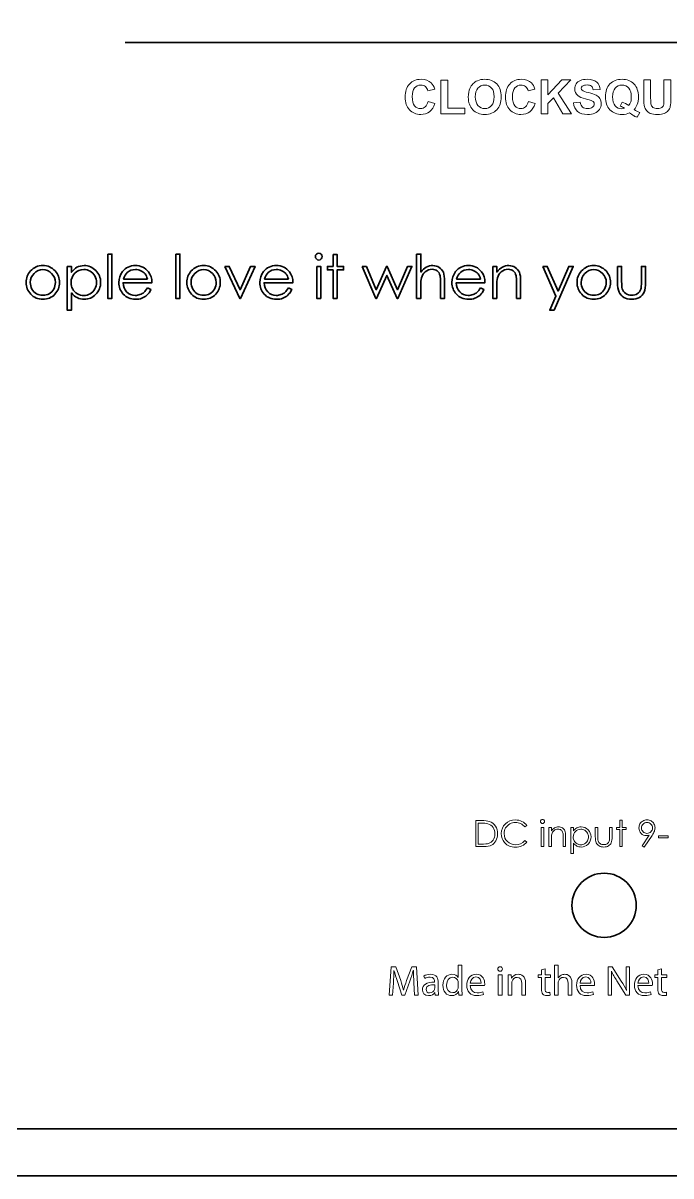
# Model space of a CAD drawing. Header units: inches. Extents: x 0 to 900, y -600 to 85.
# Drawn here: x 382.1 to 457.8, y -295 to -160.2 of the extents above; entities that cross this region are included whole.
import ezdxf

# ---------------------------------------------------------------- set-up
doc = ezdxf.new("R2010")
doc.units = ezdxf.units.IN
doc.header["$MEASUREMENT"] = 0
for name, color, linetype in [('01_SNIJLIJNEN', 7, 'Continuous'), ('02_GRAVEERLIJNEN', 7, 'Continuous'), ('03_GRAVEERVLAK', 7, 'Continuous')]:
    doc.layers.add(name, color=color, linetype=linetype)

msp = doc.modelspace()

# ---------------------------------------------------------------- linework, layer by layer
at = {"layer": '01_SNIJLIJNEN', "color": 5, "lineweight": 35, "true_color": 0x0000ff}
for points in [[(589.5, -289.5), (310.5, -289.5), (310.5, -10.5), (589.5, -10.5), (589.5, -289.5)], [(305, -295), (595, -295)]]:
    msp.add_lwpolyline(points, dxfattribs=at)
msp.add_open_spline([(453.76, -263.36), (453.76, -265.43), (452.07, -267.11), (450, -267.11), (447.93, -267.11), (446.24, -265.43), (446.24, -263.36), (446.24, -261.28), (447.93, -259.6), (450, -259.6), (452.07, -259.6), (453.76, -261.28), (453.76, -263.36)], degree=3, knots=[0, 0, 0, 0, 1, 1, 1, 2, 2, 2, 3, 3, 3, 4, 4, 4, 4], dxfattribs=at)
at = {"layer": '02_GRAVEERLIJNEN', "color": 1, "lineweight": 35, "true_color": 0xff0000}
msp.add_lwpolyline([(393.98, -162.48), (506.48, -162.48)], dxfattribs=at)
at = {"layer": '03_GRAVEERVLAK', "color": 1, "lineweight": 18, "true_color": 0xff0000}
for points in [[(430.91, -170.81), (430.91, -166.87), (431.71, -166.87), (431.71, -170.14), (433.71, -170.14), (433.71, -170.81), (430.91, -170.81)], [(442.62, -170.81), (442.62, -166.84), (443.42, -166.84), (443.42, -168.6), (445.04, -166.84), (446.12, -166.84), (444.62, -168.38), (446.2, -170.81), (445.16, -170.81), (444.07, -168.95), (443.42, -169.61), (443.42, -170.81), (442.62, -170.81)], [(451.83, -253.4), (452.12, -253.4), (452.12, -254.24), (452.58, -254.24), (452.58, -254.49), (452.12, -254.49), (452.12, -256.49), (451.83, -256.49), (451.83, -254.49), (451.44, -254.49), (451.44, -254.24), (451.83, -254.24), (451.83, -253.4)], [(442.65, -254.24), (442.94, -254.24), (442.94, -256.49), (442.65, -256.49), (442.65, -254.24)], [(456.35, -255.22), (457.48, -255.22), (457.48, -255.47), (456.35, -255.47), (456.35, -255.22)], [(437.62, -273.87), (437.62, -271.47), (438.06, -271.47), (438.06, -273.87), (437.62, -273.87)]]:
    msp.add_lwpolyline(points, dxfattribs=at)
at = {"layer": '03_GRAVEERVLAK', "color": 1, "lineweight": 35, "true_color": 0xff0000}
for points in [[(391.96, -187.2), (392.44, -187.2), (392.44, -192.39), (391.96, -192.39), (391.96, -187.2)], [(399.91, -187.2), (400.39, -187.2), (400.39, -192.39), (399.91, -192.39), (399.91, -187.2)], [(418.3, -187.25), (418.78, -187.25), (418.78, -188.65), (419.54, -188.65), (419.54, -189.06), (418.78, -189.06), (418.78, -192.39), (418.3, -192.39), (418.3, -189.06), (417.64, -189.06), (417.64, -188.65), (418.3, -188.65), (418.3, -187.25)], [(405.66, -188.65), (406.17, -188.65), (407.43, -191.38), (408.67, -188.65), (409.19, -188.65), (407.48, -192.39), (407.39, -192.39), (405.66, -188.65)], [(416.39, -188.65), (416.87, -188.65), (416.87, -192.39), (416.39, -192.39), (416.39, -188.65)], [(421.71, -188.65), (422.21, -188.65), (423.36, -191.37), (424.55, -188.65), (424.64, -188.65), (425.85, -191.37), (427.02, -188.65), (427.52, -188.65), (425.89, -192.39), (425.8, -192.39), (424.6, -189.71), (423.4, -192.39), (423.31, -192.39), (421.71, -188.65)], [(442.83, -188.65), (443.34, -188.65), (444.62, -191.53), (445.87, -188.65), (446.39, -188.65), (444.15, -193.77), (443.64, -193.77), (444.36, -192.11), (442.83, -188.65)]]:
    msp.add_lwpolyline(points, dxfattribs=at)
at = {"layer": '03_GRAVEERVLAK', "color": 1, "lineweight": 18, "true_color": 0xff0000}
for points, knots in [([(429.42, -169.35), (429.42, -169.35), (430.2, -169.6), (430.2, -169.6), (430.08, -170.03), (429.88, -170.35), (429.6, -170.56), (429.32, -170.77), (428.97, -170.88), (428.55, -170.88), (428.02, -170.88), (427.58, -170.7), (427.24, -170.34), (426.9, -169.98), (426.73, -169.48), (426.73, -168.86), (426.73, -168.2), (426.91, -167.68), (427.25, -167.32), (427.59, -166.95), (428.04, -166.77), (428.59, -166.77), (429.08, -166.77), (429.48, -166.91), (429.78, -167.2), (429.96, -167.37), (430.1, -167.61), (430.19, -167.93), (430.19, -167.93), (429.39, -168.12), (429.39, -168.12), (429.34, -167.92), (429.25, -167.75), (429.1, -167.63), (428.95, -167.51), (428.77, -167.45), (428.55, -167.45), (428.26, -167.45), (428.02, -167.56), (427.84, -167.77), (427.65, -167.98), (427.56, -168.33), (427.56, -168.8), (427.56, -169.3), (427.65, -169.66), (427.83, -169.87), (428.01, -170.09), (428.25, -170.19), (428.54, -170.19), (428.75, -170.19), (428.93, -170.13), (429.09, -169.99), (429.24, -169.85), (429.35, -169.64), (429.42, -169.35)], [0, 0, 0, 0, 1, 1, 1, 2, 2, 2, 3, 3, 3, 4, 4, 4, 5, 5, 5, 6, 6, 6, 7, 7, 7, 8, 8, 8, 9, 9, 9, 10, 10, 10, 11, 11, 11, 12, 12, 12, 13, 13, 13, 14, 14, 14, 15, 15, 15, 16, 16, 16, 17, 17, 17, 18, 18, 18, 18]), ([(434.12, -168.85), (434.12, -168.44), (434.18, -168.1), (434.3, -167.83), (434.39, -167.63), (434.51, -167.44), (434.67, -167.28), (434.82, -167.12), (434.99, -167), (435.18, -166.93), (435.43, -166.82), (435.71, -166.77), (436.04, -166.77), (436.62, -166.77), (437.09, -166.95), (437.44, -167.31), (437.79, -167.68), (437.97, -168.18), (437.97, -168.83), (437.97, -169.47), (437.8, -169.97), (437.45, -170.34), (437.1, -170.7), (436.63, -170.88), (436.05, -170.88), (435.46, -170.88), (434.99, -170.7), (434.64, -170.34), (434.29, -169.98), (434.12, -169.48), (434.12, -168.85)], [0, 0, 0, 0, 1, 1, 1, 2, 2, 2, 3, 3, 3, 4, 4, 4, 5, 5, 5, 6, 6, 6, 7, 7, 7, 8, 8, 8, 9, 9, 9, 10, 10, 10, 10]), ([(441.14, -169.35), (441.14, -169.35), (441.92, -169.6), (441.92, -169.6), (441.8, -170.03), (441.6, -170.35), (441.32, -170.56), (441.05, -170.77), (440.69, -170.88), (440.27, -170.88), (439.74, -170.88), (439.31, -170.7), (438.97, -170.34), (438.63, -169.98), (438.46, -169.48), (438.46, -168.86), (438.46, -168.2), (438.63, -167.68), (438.97, -167.32), (439.31, -166.95), (439.76, -166.77), (440.32, -166.77), (440.8, -166.77), (441.2, -166.91), (441.5, -167.2), (441.68, -167.37), (441.82, -167.61), (441.91, -167.93), (441.91, -167.93), (441.11, -168.12), (441.11, -168.12), (441.07, -167.92), (440.97, -167.75), (440.82, -167.63), (440.67, -167.51), (440.49, -167.45), (440.28, -167.45), (439.98, -167.45), (439.74, -167.56), (439.56, -167.77), (439.37, -167.98), (439.28, -168.33), (439.28, -168.8), (439.28, -169.3), (439.37, -169.66), (439.55, -169.87), (439.73, -170.09), (439.97, -170.19), (440.26, -170.19), (440.47, -170.19), (440.66, -170.13), (440.81, -169.99), (440.96, -169.85), (441.07, -169.64), (441.14, -169.35)], [0, 0, 0, 0, 1, 1, 1, 2, 2, 2, 3, 3, 3, 4, 4, 4, 5, 5, 5, 6, 6, 6, 7, 7, 7, 8, 8, 8, 9, 9, 9, 10, 10, 10, 11, 11, 11, 12, 12, 12, 13, 13, 13, 14, 14, 14, 15, 15, 15, 16, 16, 16, 17, 17, 17, 18, 18, 18, 18]), ([(446.41, -169.52), (446.41, -169.52), (447.19, -169.44), (447.19, -169.44), (447.24, -169.7), (447.34, -169.9), (447.48, -170.02), (447.62, -170.14), (447.82, -170.2), (448.06, -170.2), (448.32, -170.2), (448.52, -170.15), (448.65, -170.04), (448.78, -169.93), (448.84, -169.8), (448.84, -169.66), (448.84, -169.56), (448.82, -169.48), (448.76, -169.42), (448.71, -169.35), (448.61, -169.29), (448.47, -169.24), (448.38, -169.21), (448.16, -169.15), (447.83, -169.07), (447.4, -168.96), (447.1, -168.83), (446.92, -168.68), (446.68, -168.46), (446.56, -168.19), (446.56, -167.88), (446.56, -167.68), (446.61, -167.49), (446.73, -167.31), (446.84, -167.13), (447.01, -167), (447.23, -166.91), (447.44, -166.81), (447.7, -166.77), (448.01, -166.77), (448.51, -166.77), (448.88, -166.88), (449.13, -167.1), (449.39, -167.32), (449.52, -167.61), (449.53, -167.97), (449.53, -167.97), (448.73, -168.01), (448.73, -168.01), (448.7, -167.8), (448.62, -167.66), (448.51, -167.57), (448.4, -167.48), (448.23, -167.43), (448, -167.43), (447.77, -167.43), (447.58, -167.48), (447.45, -167.58), (447.37, -167.64), (447.32, -167.72), (447.32, -167.82), (447.32, -167.92), (447.36, -168), (447.44, -168.06), (447.55, -168.15), (447.79, -168.24), (448.18, -168.33), (448.57, -168.42), (448.86, -168.52), (449.05, -168.62), (449.24, -168.71), (449.38, -168.85), (449.49, -169.02), (449.59, -169.19), (449.65, -169.4), (449.65, -169.65), (449.65, -169.88), (449.58, -170.09), (449.46, -170.29), (449.33, -170.49), (449.15, -170.64), (448.92, -170.74), (448.69, -170.83), (448.4, -170.88), (448.05, -170.88), (447.55, -170.88), (447.17, -170.77), (446.9, -170.53), (446.63, -170.3), (446.47, -169.96), (446.41, -169.52)], [0, 0, 0, 0, 1, 1, 1, 2, 2, 2, 3, 3, 3, 4, 4, 4, 5, 5, 5, 6, 6, 6, 7, 7, 7, 8, 8, 8, 9, 9, 9, 10, 10, 10, 11, 11, 11, 12, 12, 12, 13, 13, 13, 14, 14, 14, 15, 15, 15, 16, 16, 16, 17, 17, 17, 18, 18, 18, 19, 19, 19, 20, 20, 20, 21, 21, 21, 22, 22, 22, 23, 23, 23, 24, 24, 24, 25, 25, 25, 26, 26, 26, 27, 27, 27, 28, 28, 28, 29, 29, 29, 30, 30, 30, 30]), ([(453.52, -170.31), (453.72, -170.45), (453.93, -170.56), (454.16, -170.64), (454.16, -170.64), (453.87, -171.21), (453.87, -171.21), (453.75, -171.17), (453.63, -171.12), (453.51, -171.06), (453.49, -171.05), (453.31, -170.93), (452.98, -170.71), (452.72, -170.82), (452.43, -170.88), (452.11, -170.88), (451.5, -170.88), (451.02, -170.7), (450.68, -170.34), (450.33, -169.98), (450.16, -169.47), (450.16, -168.82), (450.16, -168.17), (450.33, -167.67), (450.68, -167.31), (451.03, -166.95), (451.5, -166.77), (452.09, -166.77), (452.68, -166.77), (453.15, -166.95), (453.49, -167.31), (453.84, -167.67), (454.01, -168.17), (454.01, -168.82), (454.01, -169.17), (453.96, -169.47), (453.87, -169.73), (453.79, -169.93), (453.68, -170.12), (453.52, -170.31)], [0, 0, 0, 0, 1, 1, 1, 2, 2, 2, 3, 3, 3, 4, 4, 4, 5, 5, 5, 6, 6, 6, 7, 7, 7, 8, 8, 8, 9, 9, 9, 10, 10, 10, 11, 11, 11, 12, 12, 12, 13, 13, 13, 13]), ([(454.63, -166.84), (454.63, -166.84), (455.44, -166.84), (455.44, -166.84), (455.44, -166.84), (455.44, -168.99), (455.44, -168.99), (455.44, -169.33), (455.45, -169.55), (455.47, -169.65), (455.5, -169.82), (455.58, -169.95), (455.71, -170.05), (455.84, -170.14), (456.02, -170.19), (456.24, -170.19), (456.47, -170.19), (456.64, -170.15), (456.76, -170.05), (456.87, -169.96), (456.94, -169.85), (456.97, -169.71), (456.99, -169.57), (457, -169.35), (457, -169.04), (457, -169.04), (457, -166.84), (457, -166.84), (457, -166.84), (457.8, -166.84), (457.8, -166.84), (457.8, -166.84), (457.8, -168.92), (457.8, -168.92), (457.8, -169.4), (457.78, -169.74), (457.74, -169.94), (457.7, -170.13), (457.62, -170.3), (457.5, -170.43), (457.38, -170.57), (457.23, -170.68), (457.03, -170.76), (456.84, -170.84), (456.58, -170.88), (456.27, -170.88), (455.89, -170.88), (455.6, -170.84), (455.4, -170.75), (455.21, -170.66), (455.05, -170.55), (454.94, -170.41), (454.82, -170.27), (454.75, -170.12), (454.71, -169.97), (454.66, -169.74), (454.63, -169.4), (454.63, -168.96), (454.63, -168.96), (454.63, -166.84), (454.63, -166.84)], [0, 0, 0, 0, 1, 1, 1, 2, 2, 2, 3, 3, 3, 4, 4, 4, 5, 5, 5, 6, 6, 6, 7, 7, 7, 8, 8, 8, 9, 9, 9, 10, 10, 10, 11, 11, 11, 12, 12, 12, 13, 13, 13, 14, 14, 14, 15, 15, 15, 16, 16, 16, 17, 17, 17, 18, 18, 18, 19, 19, 19, 20, 20, 20, 20]), ([(434.94, -168.82), (434.94, -169.27), (435.05, -169.61), (435.25, -169.84), (435.46, -170.08), (435.73, -170.19), (436.05, -170.19), (436.37, -170.19), (436.63, -170.08), (436.83, -169.85), (437.04, -169.62), (437.14, -169.27), (437.14, -168.81), (437.14, -168.35), (437.04, -168.01), (436.84, -167.79), (436.64, -167.57), (436.38, -167.45), (436.05, -167.45), (435.71, -167.45), (435.45, -167.57), (435.25, -167.79), (435.04, -168.02), (434.94, -168.36), (434.94, -168.82)], [0, 0, 0, 0, 1, 1, 1, 2, 2, 2, 3, 3, 3, 4, 4, 4, 5, 5, 5, 6, 6, 6, 7, 7, 7, 8, 8, 8, 8]), ([(452.87, -169.85), (452.98, -169.73), (453.05, -169.59), (453.11, -169.42), (453.16, -169.24), (453.18, -169.05), (453.18, -168.82), (453.18, -168.36), (453.08, -168.02), (452.88, -167.79), (452.68, -167.57), (452.41, -167.45), (452.09, -167.45), (451.76, -167.45), (451.49, -167.57), (451.29, -167.8), (451.09, -168.02), (450.98, -168.37), (450.98, -168.82), (450.98, -169.29), (451.09, -169.64), (451.29, -169.87), (451.49, -170.1), (451.75, -170.21), (452.06, -170.21), (452.18, -170.21), (452.29, -170.19), (452.39, -170.15), (452.23, -170.05), (452.06, -169.97), (451.89, -169.91), (451.89, -169.91), (452.12, -169.45), (452.12, -169.45), (452.38, -169.54), (452.63, -169.67), (452.87, -169.85)], [0, 0, 0, 0, 1, 1, 1, 2, 2, 2, 3, 3, 3, 4, 4, 4, 5, 5, 5, 6, 6, 6, 7, 7, 7, 8, 8, 8, 9, 9, 9, 10, 10, 10, 11, 11, 11, 12, 12, 12, 12]), ([(440.96, -254.01), (440.96, -254.01), (440.72, -254.19), (440.72, -254.19), (440.59, -254.02), (440.43, -253.89), (440.24, -253.8), (440.06, -253.71), (439.85, -253.67), (439.63, -253.67), (439.39, -253.67), (439.16, -253.73), (438.96, -253.84), (438.75, -253.96), (438.59, -254.12), (438.48, -254.31), (438.36, -254.51), (438.31, -254.73), (438.31, -254.98), (438.31, -255.35), (438.43, -255.66), (438.69, -255.9), (438.94, -256.15), (439.26, -256.28), (439.65, -256.28), (440.07, -256.28), (440.43, -256.11), (440.72, -255.78), (440.72, -255.78), (440.96, -255.96), (440.96, -255.96), (440.81, -256.15), (440.62, -256.3), (440.39, -256.41), (440.16, -256.51), (439.91, -256.56), (439.63, -256.56), (439.1, -256.56), (438.68, -256.39), (438.37, -256.03), (438.11, -255.73), (437.98, -255.37), (437.98, -254.95), (437.98, -254.5), (438.14, -254.13), (438.45, -253.83), (438.77, -253.52), (439.16, -253.37), (439.63, -253.37), (439.91, -253.37), (440.17, -253.43), (440.39, -253.54), (440.62, -253.65), (440.81, -253.81), (440.96, -254.01)], [0, 0, 0, 0, 1, 1, 1, 2, 2, 2, 3, 3, 3, 4, 4, 4, 5, 5, 5, 6, 6, 6, 7, 7, 7, 8, 8, 8, 9, 9, 9, 10, 10, 10, 11, 11, 11, 12, 12, 12, 13, 13, 13, 14, 14, 14, 15, 15, 15, 16, 16, 16, 17, 17, 17, 18, 18, 18, 18]), ([(442.79, -253.31), (442.86, -253.31), (442.91, -253.34), (442.96, -253.38), (443.01, -253.43), (443.03, -253.49), (443.03, -253.55), (443.03, -253.62), (443.01, -253.67), (442.96, -253.72), (442.91, -253.77), (442.86, -253.79), (442.79, -253.79), (442.73, -253.79), (442.67, -253.77), (442.62, -253.72), (442.58, -253.67), (442.55, -253.62), (442.55, -253.55), (442.55, -253.49), (442.58, -253.43), (442.62, -253.38), (442.67, -253.34), (442.73, -253.31), (442.79, -253.31)], [0, 0, 0, 0, 1, 1, 1, 2, 2, 2, 3, 3, 3, 4, 4, 4, 5, 5, 5, 6, 6, 6, 7, 7, 7, 8, 8, 8, 8]), ([(454.68, -256.56), (454.68, -256.56), (454.43, -256.4), (454.43, -256.4), (454.43, -256.4), (455.25, -255.16), (455.25, -255.16), (455.14, -255.19), (455.04, -255.21), (454.94, -255.21), (454.7, -255.21), (454.49, -255.12), (454.33, -254.95), (454.16, -254.78), (454.07, -254.56), (454.07, -254.31), (454.07, -254.13), (454.11, -253.97), (454.19, -253.83), (454.28, -253.69), (454.39, -253.58), (454.54, -253.5), (454.69, -253.41), (454.85, -253.37), (455.02, -253.37), (455.19, -253.37), (455.35, -253.41), (455.49, -253.49), (455.63, -253.57), (455.74, -253.69), (455.82, -253.83), (455.9, -253.98), (455.95, -254.13), (455.95, -254.3), (455.95, -254.43), (455.92, -254.56), (455.87, -254.69), (455.82, -254.83), (455.73, -255), (455.6, -255.19), (455.6, -255.19), (454.68, -256.56), (454.68, -256.56)], [0, 0, 0, 0, 1, 1, 1, 2, 2, 2, 3, 3, 3, 4, 4, 4, 5, 5, 5, 6, 6, 6, 7, 7, 7, 8, 8, 8, 9, 9, 9, 10, 10, 10, 11, 11, 11, 12, 12, 12, 13, 13, 13, 14, 14, 14, 14]), ([(434.98, -256.49), (434.98, -256.49), (434.98, -253.45), (434.98, -253.45), (434.98, -253.45), (435.61, -253.45), (435.61, -253.45), (436.06, -253.45), (436.39, -253.48), (436.6, -253.56), (436.89, -253.66), (437.12, -253.84), (437.29, -254.09), (437.45, -254.35), (437.54, -254.65), (437.54, -255), (437.54, -255.31), (437.47, -255.58), (437.34, -255.81), (437.21, -256.04), (437.04, -256.21), (436.83, -256.32), (436.62, -256.43), (436.32, -256.49), (435.94, -256.49), (435.94, -256.49), (434.98, -256.49), (434.98, -256.49)], [0, 0, 0, 0, 1, 1, 1, 2, 2, 2, 3, 3, 3, 4, 4, 4, 5, 5, 5, 6, 6, 6, 7, 7, 7, 8, 8, 8, 9, 9, 9, 9]), ([(435.27, -256.2), (435.27, -256.2), (435.62, -256.2), (435.62, -256.2), (436.04, -256.2), (436.33, -256.17), (436.49, -256.12), (436.72, -256.05), (436.9, -255.91), (437.03, -255.72), (437.16, -255.53), (437.23, -255.29), (437.23, -255.01), (437.23, -254.72), (437.16, -254.47), (437.02, -254.26), (436.87, -254.05), (436.68, -253.91), (436.42, -253.83), (436.23, -253.77), (435.92, -253.74), (435.48, -253.74), (435.48, -253.74), (435.27, -253.74), (435.27, -253.74), (435.27, -253.74), (435.27, -256.2), (435.27, -256.2)], [0, 0, 0, 0, 1, 1, 1, 2, 2, 2, 3, 3, 3, 4, 4, 4, 5, 5, 5, 6, 6, 6, 7, 7, 7, 8, 8, 8, 9, 9, 9, 9]), ([(443.54, -254.24), (443.54, -254.24), (443.83, -254.24), (443.83, -254.24), (443.83, -254.24), (443.83, -254.64), (443.83, -254.64), (443.94, -254.49), (444.07, -254.37), (444.21, -254.29), (444.35, -254.22), (444.51, -254.18), (444.67, -254.18), (444.84, -254.18), (444.99, -254.22), (445.12, -254.31), (445.25, -254.39), (445.35, -254.51), (445.41, -254.65), (445.47, -254.8), (445.5, -255.02), (445.5, -255.33), (445.5, -255.33), (445.5, -256.49), (445.5, -256.49), (445.5, -256.49), (445.21, -256.49), (445.21, -256.49), (445.21, -256.49), (445.21, -255.41), (445.21, -255.41), (445.21, -255.16), (445.2, -254.98), (445.18, -254.9), (445.15, -254.75), (445.08, -254.63), (444.99, -254.56), (444.89, -254.48), (444.77, -254.45), (444.61, -254.45), (444.44, -254.45), (444.28, -254.5), (444.14, -254.62), (444.01, -254.74), (443.91, -254.88), (443.87, -255.05), (443.84, -255.16), (443.83, -255.37), (443.83, -255.66), (443.83, -255.66), (443.83, -256.49), (443.83, -256.49), (443.83, -256.49), (443.54, -256.49), (443.54, -256.49), (443.54, -256.49), (443.54, -254.24), (443.54, -254.24)], [0, 0, 0, 0, 1, 1, 1, 2, 2, 2, 3, 3, 3, 4, 4, 4, 5, 5, 5, 6, 6, 6, 7, 7, 7, 8, 8, 8, 9, 9, 9, 10, 10, 10, 11, 11, 11, 12, 12, 12, 13, 13, 13, 14, 14, 14, 15, 15, 15, 16, 16, 16, 17, 17, 17, 18, 18, 18, 19, 19, 19, 19]), ([(446.12, -254.24), (446.12, -254.24), (446.41, -254.24), (446.41, -254.24), (446.41, -254.24), (446.41, -254.65), (446.41, -254.65), (446.53, -254.49), (446.66, -254.38), (446.81, -254.3), (446.96, -254.22), (447.12, -254.18), (447.31, -254.18), (447.63, -254.18), (447.9, -254.3), (448.13, -254.53), (448.35, -254.76), (448.47, -255.03), (448.47, -255.36), (448.47, -255.69), (448.35, -255.97), (448.13, -256.2), (447.9, -256.43), (447.63, -256.54), (447.31, -256.54), (447.14, -256.54), (446.97, -256.51), (446.82, -256.43), (446.67, -256.36), (446.54, -256.25), (446.41, -256.1), (446.41, -256.1), (446.41, -257.31), (446.41, -257.31), (446.41, -257.31), (446.12, -257.31), (446.12, -257.31), (446.12, -257.31), (446.12, -254.24), (446.12, -254.24)], [0, 0, 0, 0, 1, 1, 1, 2, 2, 2, 3, 3, 3, 4, 4, 4, 5, 5, 5, 6, 6, 6, 7, 7, 7, 8, 8, 8, 9, 9, 9, 10, 10, 10, 11, 11, 11, 12, 12, 12, 13, 13, 13, 13]), ([(447.28, -254.46), (447.03, -254.46), (446.82, -254.55), (446.65, -254.72), (446.48, -254.9), (446.39, -255.11), (446.39, -255.37), (446.39, -255.54), (446.43, -255.7), (446.51, -255.83), (446.58, -255.97), (446.69, -256.08), (446.84, -256.16), (446.98, -256.24), (447.13, -256.28), (447.29, -256.28), (447.44, -256.28), (447.59, -256.24), (447.72, -256.16), (447.86, -256.08), (447.97, -255.96), (448.05, -255.82), (448.13, -255.68), (448.17, -255.52), (448.17, -255.37), (448.17, -255.21), (448.13, -255.05), (448.05, -254.91), (447.97, -254.77), (447.86, -254.66), (447.73, -254.58), (447.59, -254.5), (447.44, -254.46), (447.28, -254.46)], [0, 0, 0, 0, 1, 1, 1, 2, 2, 2, 3, 3, 3, 4, 4, 4, 5, 5, 5, 6, 6, 6, 7, 7, 7, 8, 8, 8, 9, 9, 9, 10, 10, 10, 11, 11, 11, 11]), ([(448.97, -254.24), (448.97, -254.24), (449.26, -254.24), (449.26, -254.24), (449.26, -254.24), (449.26, -255.29), (449.26, -255.29), (449.26, -255.54), (449.27, -255.72), (449.3, -255.82), (449.34, -255.95), (449.42, -256.06), (449.54, -256.14), (449.66, -256.22), (449.79, -256.26), (449.96, -256.26), (450.12, -256.26), (450.25, -256.22), (450.37, -256.15), (450.48, -256.07), (450.56, -255.97), (450.6, -255.84), (450.63, -255.75), (450.64, -255.57), (450.64, -255.29), (450.64, -255.29), (450.64, -254.24), (450.64, -254.24), (450.64, -254.24), (450.94, -254.24), (450.94, -254.24), (450.94, -254.24), (450.94, -255.34), (450.94, -255.34), (450.94, -255.65), (450.9, -255.89), (450.83, -256.04), (450.76, -256.2), (450.65, -256.32), (450.5, -256.41), (450.36, -256.5), (450.18, -256.54), (449.96, -256.54), (449.74, -256.54), (449.56, -256.5), (449.41, -256.41), (449.26, -256.32), (449.15, -256.2), (449.08, -256.04), (449.01, -255.88), (448.97, -255.64), (448.97, -255.32), (448.97, -255.32), (448.97, -254.24), (448.97, -254.24)], [0, 0, 0, 0, 1, 1, 1, 2, 2, 2, 3, 3, 3, 4, 4, 4, 5, 5, 5, 6, 6, 6, 7, 7, 7, 8, 8, 8, 9, 9, 9, 10, 10, 10, 11, 11, 11, 12, 12, 12, 13, 13, 13, 14, 14, 14, 15, 15, 15, 16, 16, 16, 17, 17, 17, 18, 18, 18, 18]), ([(455.01, -254.94), (455.19, -254.94), (455.34, -254.88), (455.46, -254.76), (455.59, -254.63), (455.65, -254.48), (455.65, -254.31), (455.65, -254.13), (455.59, -253.98), (455.46, -253.85), (455.34, -253.73), (455.19, -253.67), (455.01, -253.67), (454.83, -253.67), (454.68, -253.73), (454.56, -253.85), (454.43, -253.98), (454.37, -254.13), (454.37, -254.31), (454.37, -254.48), (454.43, -254.63), (454.56, -254.76), (454.68, -254.88), (454.83, -254.94), (455.01, -254.94)], [0, 0, 0, 0, 1, 1, 1, 2, 2, 2, 3, 3, 3, 4, 4, 4, 5, 5, 5, 6, 6, 6, 7, 7, 7, 8, 8, 8, 8]), ([(427.75, -272.4), (427.73, -271.94), (427.7, -271.38), (427.71, -270.97), (427.71, -270.97), (427.69, -270.97), (427.69, -270.97), (427.58, -271.36), (427.44, -271.77), (427.27, -272.23), (427.27, -272.23), (426.68, -273.85), (426.68, -273.85), (426.68, -273.85), (426.36, -273.85), (426.36, -273.85), (426.36, -273.85), (425.82, -272.26), (425.82, -272.26), (425.66, -271.79), (425.53, -271.36), (425.43, -270.97), (425.43, -270.97), (425.42, -270.97), (425.42, -270.97), (425.41, -271.38), (425.39, -271.94), (425.36, -272.44), (425.36, -272.44), (425.27, -273.87), (425.27, -273.87), (425.27, -273.87), (424.86, -273.87), (424.86, -273.87), (424.86, -273.87), (425.09, -270.54), (425.09, -270.54), (425.09, -270.54), (425.64, -270.54), (425.64, -270.54), (425.64, -270.54), (426.21, -272.15), (426.21, -272.15), (426.35, -272.56), (426.46, -272.92), (426.54, -273.27), (426.54, -273.27), (426.56, -273.27), (426.56, -273.27), (426.64, -272.93), (426.76, -272.57), (426.91, -272.15), (426.91, -272.15), (427.5, -270.54), (427.5, -270.54), (427.5, -270.54), (428.05, -270.54), (428.05, -270.54), (428.05, -270.54), (428.26, -273.87), (428.26, -273.87), (428.26, -273.87), (427.84, -273.87), (427.84, -273.87), (427.84, -273.87), (427.75, -272.4), (427.75, -272.4)], [0, 0, 0, 0, 1, 1, 1, 2, 2, 2, 3, 3, 3, 4, 4, 4, 5, 5, 5, 6, 6, 6, 7, 7, 7, 8, 8, 8, 9, 9, 9, 10, 10, 10, 11, 11, 11, 12, 12, 12, 13, 13, 13, 14, 14, 14, 15, 15, 15, 16, 16, 16, 17, 17, 17, 18, 18, 18, 19, 19, 19, 20, 20, 20, 21, 21, 21, 22, 22, 22, 22]), ([(433.38, -270.36), (433.38, -270.36), (433.38, -273.25), (433.38, -273.25), (433.38, -273.46), (433.38, -273.7), (433.4, -273.87), (433.4, -273.87), (433.01, -273.87), (433.01, -273.87), (433.01, -273.87), (432.99, -273.45), (432.99, -273.45), (432.99, -273.45), (432.98, -273.45), (432.98, -273.45), (432.85, -273.72), (432.55, -273.92), (432.16, -273.92), (431.59, -273.92), (431.14, -273.43), (431.14, -272.71), (431.14, -271.91), (431.63, -271.42), (432.21, -271.42), (432.58, -271.42), (432.83, -271.59), (432.93, -271.79), (432.93, -271.79), (432.94, -271.79), (432.94, -271.79), (432.94, -271.79), (432.94, -270.36), (432.94, -270.36), (432.94, -270.36), (433.38, -270.36), (433.38, -270.36)], [0, 0, 0, 0, 1, 1, 1, 2, 2, 2, 3, 3, 3, 4, 4, 4, 5, 5, 5, 6, 6, 6, 7, 7, 7, 8, 8, 8, 9, 9, 9, 10, 10, 10, 11, 11, 11, 12, 12, 12, 12]), ([(438.1, -270.8), (438.11, -270.95), (438, -271.07), (437.83, -271.07), (437.68, -271.07), (437.57, -270.95), (437.57, -270.8), (437.57, -270.65), (437.68, -270.53), (437.84, -270.53), (438, -270.53), (438.1, -270.65), (438.1, -270.8)], [0, 0, 0, 0, 1, 1, 1, 2, 2, 2, 3, 3, 3, 4, 4, 4, 4]), ([(443.09, -270.79), (443.09, -270.79), (443.09, -271.47), (443.09, -271.47), (443.09, -271.47), (443.71, -271.47), (443.71, -271.47), (443.71, -271.47), (443.71, -271.81), (443.71, -271.81), (443.71, -271.81), (443.09, -271.81), (443.09, -271.81), (443.09, -271.81), (443.09, -273.1), (443.09, -273.1), (443.09, -273.39), (443.17, -273.56), (443.41, -273.56), (443.53, -273.56), (443.61, -273.55), (443.67, -273.53), (443.67, -273.53), (443.69, -273.86), (443.69, -273.86), (443.6, -273.89), (443.47, -273.92), (443.3, -273.92), (443.1, -273.92), (442.93, -273.85), (442.83, -273.73), (442.71, -273.6), (442.66, -273.39), (442.66, -273.11), (442.66, -273.11), (442.66, -271.81), (442.66, -271.81), (442.66, -271.81), (442.29, -271.81), (442.29, -271.81), (442.29, -271.81), (442.29, -271.47), (442.29, -271.47), (442.29, -271.47), (442.66, -271.47), (442.66, -271.47), (442.66, -271.47), (442.66, -270.9), (442.66, -270.9), (442.66, -270.9), (443.09, -270.79), (443.09, -270.79)], [0, 0, 0, 0, 1, 1, 1, 2, 2, 2, 3, 3, 3, 4, 4, 4, 5, 5, 5, 6, 6, 6, 7, 7, 7, 8, 8, 8, 9, 9, 9, 10, 10, 10, 11, 11, 11, 12, 12, 12, 13, 13, 13, 14, 14, 14, 15, 15, 15, 16, 16, 16, 17, 17, 17, 17]), ([(444.2, -270.36), (444.2, -270.36), (444.63, -270.36), (444.63, -270.36), (444.63, -270.36), (444.63, -271.85), (444.63, -271.85), (444.63, -271.85), (444.64, -271.85), (444.64, -271.85), (444.71, -271.73), (444.82, -271.62), (444.96, -271.54), (445.08, -271.47), (445.24, -271.42), (445.4, -271.42), (445.72, -271.42), (446.23, -271.62), (446.23, -272.44), (446.23, -272.44), (446.23, -273.87), (446.23, -273.87), (446.23, -273.87), (445.8, -273.87), (445.8, -273.87), (445.8, -273.87), (445.8, -272.49), (445.8, -272.49), (445.8, -272.11), (445.66, -271.78), (445.25, -271.78), (444.96, -271.78), (444.74, -271.98), (444.66, -272.22), (444.64, -272.28), (444.63, -272.34), (444.63, -272.42), (444.63, -272.42), (444.63, -273.87), (444.63, -273.87), (444.63, -273.87), (444.2, -273.87), (444.2, -273.87), (444.2, -273.87), (444.2, -270.36), (444.2, -270.36)], [0, 0, 0, 0, 1, 1, 1, 2, 2, 2, 3, 3, 3, 4, 4, 4, 5, 5, 5, 6, 6, 6, 7, 7, 7, 8, 8, 8, 9, 9, 9, 10, 10, 10, 11, 11, 11, 12, 12, 12, 13, 13, 13, 14, 14, 14, 15, 15, 15, 15]), ([(450.48, -273.87), (450.48, -273.87), (450.48, -270.54), (450.48, -270.54), (450.48, -270.54), (450.95, -270.54), (450.95, -270.54), (450.95, -270.54), (452.01, -272.22), (452.01, -272.22), (452.26, -272.61), (452.45, -272.96), (452.61, -273.3), (452.61, -273.3), (452.62, -273.3), (452.62, -273.3), (452.58, -272.85), (452.57, -272.45), (452.57, -271.93), (452.57, -271.93), (452.57, -270.54), (452.57, -270.54), (452.57, -270.54), (452.98, -270.54), (452.98, -270.54), (452.98, -270.54), (452.98, -273.87), (452.98, -273.87), (452.98, -273.87), (452.54, -273.87), (452.54, -273.87), (452.54, -273.87), (451.48, -272.18), (451.48, -272.18), (451.25, -271.81), (451.03, -271.43), (450.86, -271.06), (450.86, -271.06), (450.85, -271.07), (450.85, -271.07), (450.87, -271.49), (450.88, -271.89), (450.88, -272.44), (450.88, -272.44), (450.88, -273.87), (450.88, -273.87), (450.88, -273.87), (450.48, -273.87), (450.48, -273.87)], [0, 0, 0, 0, 1, 1, 1, 2, 2, 2, 3, 3, 3, 4, 4, 4, 5, 5, 5, 6, 6, 6, 7, 7, 7, 8, 8, 8, 9, 9, 9, 10, 10, 10, 11, 11, 11, 12, 12, 12, 13, 13, 13, 14, 14, 14, 15, 15, 15, 16, 16, 16, 16]), ([(456.71, -270.79), (456.71, -270.79), (456.71, -271.47), (456.71, -271.47), (456.71, -271.47), (457.33, -271.47), (457.33, -271.47), (457.33, -271.47), (457.33, -271.81), (457.33, -271.81), (457.33, -271.81), (456.71, -271.81), (456.71, -271.81), (456.71, -271.81), (456.71, -273.1), (456.71, -273.1), (456.71, -273.39), (456.79, -273.56), (457.04, -273.56), (457.15, -273.56), (457.23, -273.55), (457.29, -273.53), (457.29, -273.53), (457.31, -273.86), (457.31, -273.86), (457.22, -273.89), (457.09, -273.92), (456.92, -273.92), (456.72, -273.92), (456.56, -273.85), (456.45, -273.73), (456.33, -273.6), (456.28, -273.39), (456.28, -273.11), (456.28, -273.11), (456.28, -271.81), (456.28, -271.81), (456.28, -271.81), (455.91, -271.81), (455.91, -271.81), (455.91, -271.81), (455.91, -271.47), (455.91, -271.47), (455.91, -271.47), (456.28, -271.47), (456.28, -271.47), (456.28, -271.47), (456.28, -270.9), (456.28, -270.9), (456.28, -270.9), (456.71, -270.79), (456.71, -270.79)], [0, 0, 0, 0, 1, 1, 1, 2, 2, 2, 3, 3, 3, 4, 4, 4, 5, 5, 5, 6, 6, 6, 7, 7, 7, 8, 8, 8, 9, 9, 9, 10, 10, 10, 11, 11, 11, 12, 12, 12, 13, 13, 13, 14, 14, 14, 15, 15, 15, 16, 16, 16, 17, 17, 17, 17]), ([(430.26, -273.87), (430.26, -273.87), (430.22, -273.57), (430.22, -273.57), (430.22, -273.57), (430.21, -273.57), (430.21, -273.57), (430.07, -273.75), (429.82, -273.92), (429.48, -273.92), (428.99, -273.92), (428.75, -273.58), (428.75, -273.23), (428.75, -272.66), (429.26, -272.34), (430.18, -272.34), (430.18, -272.34), (430.18, -272.3), (430.18, -272.3), (430.18, -272.1), (430.13, -271.74), (429.64, -271.74), (429.42, -271.74), (429.19, -271.81), (429.02, -271.92), (429.02, -271.92), (428.92, -271.63), (428.92, -271.63), (429.12, -271.5), (429.4, -271.42), (429.7, -271.42), (430.44, -271.42), (430.61, -271.92), (430.61, -272.4), (430.61, -272.4), (430.61, -273.29), (430.61, -273.29), (430.61, -273.5), (430.62, -273.7), (430.65, -273.87), (430.65, -273.87), (430.26, -273.87), (430.26, -273.87)], [0, 0, 0, 0, 1, 1, 1, 2, 2, 2, 3, 3, 3, 4, 4, 4, 5, 5, 5, 6, 6, 6, 7, 7, 7, 8, 8, 8, 9, 9, 9, 10, 10, 10, 11, 11, 11, 12, 12, 12, 13, 13, 13, 14, 14, 14, 14]), ([(432.94, -272.45), (432.94, -272.39), (432.94, -272.32), (432.92, -272.27), (432.86, -271.99), (432.62, -271.76), (432.3, -271.76), (431.85, -271.76), (431.58, -272.16), (431.58, -272.69), (431.58, -273.17), (431.82, -273.57), (432.29, -273.57), (432.58, -273.57), (432.85, -273.38), (432.92, -273.05), (432.94, -272.99), (432.94, -272.93), (432.94, -272.86), (432.94, -272.86), (432.94, -272.45), (432.94, -272.45)], [0, 0, 0, 0, 1, 1, 1, 2, 2, 2, 3, 3, 3, 4, 4, 4, 5, 5, 5, 6, 6, 6, 7, 7, 7, 7]), ([(434.34, -272.75), (434.35, -273.34), (434.73, -273.58), (435.16, -273.58), (435.47, -273.58), (435.66, -273.53), (435.82, -273.46), (435.82, -273.46), (435.9, -273.77), (435.9, -273.77), (435.74, -273.84), (435.48, -273.92), (435.1, -273.92), (434.37, -273.92), (433.93, -273.43), (433.93, -272.71), (433.93, -271.99), (434.35, -271.42), (435.05, -271.42), (435.83, -271.42), (436.04, -272.11), (436.04, -272.55), (436.04, -272.64), (436.03, -272.71), (436.02, -272.75), (436.02, -272.75), (434.34, -272.75), (434.34, -272.75)], [0, 0, 0, 0, 1, 1, 1, 2, 2, 2, 3, 3, 3, 4, 4, 4, 5, 5, 5, 6, 6, 6, 7, 7, 7, 8, 8, 8, 9, 9, 9, 9]), ([(435.62, -272.44), (435.62, -272.16), (435.5, -271.73), (435.01, -271.73), (434.57, -271.73), (434.38, -272.14), (434.35, -272.44), (434.35, -272.44), (435.62, -272.44), (435.62, -272.44)], [0, 0, 0, 0, 1, 1, 1, 2, 2, 2, 3, 3, 3, 3]), ([(438.78, -272.12), (438.78, -271.88), (438.77, -271.67), (438.76, -271.47), (438.76, -271.47), (439.14, -271.47), (439.14, -271.47), (439.14, -271.47), (439.17, -271.87), (439.17, -271.87), (439.17, -271.87), (439.18, -271.87), (439.18, -271.87), (439.3, -271.64), (439.57, -271.42), (439.97, -271.42), (440.3, -271.42), (440.81, -271.62), (440.81, -272.44), (440.81, -272.44), (440.81, -273.87), (440.81, -273.87), (440.81, -273.87), (440.38, -273.87), (440.38, -273.87), (440.38, -273.87), (440.38, -272.49), (440.38, -272.49), (440.38, -272.1), (440.23, -271.78), (439.82, -271.78), (439.54, -271.78), (439.31, -271.98), (439.24, -272.23), (439.22, -272.28), (439.21, -272.35), (439.21, -272.43), (439.21, -272.43), (439.21, -273.87), (439.21, -273.87), (439.21, -273.87), (438.78, -273.87), (438.78, -273.87), (438.78, -273.87), (438.78, -272.12), (438.78, -272.12)], [0, 0, 0, 0, 1, 1, 1, 2, 2, 2, 3, 3, 3, 4, 4, 4, 5, 5, 5, 6, 6, 6, 7, 7, 7, 8, 8, 8, 9, 9, 9, 10, 10, 10, 11, 11, 11, 12, 12, 12, 13, 13, 13, 14, 14, 14, 15, 15, 15, 15]), ([(447.18, -272.75), (447.19, -273.34), (447.57, -273.58), (448, -273.58), (448.31, -273.58), (448.5, -273.53), (448.66, -273.46), (448.66, -273.46), (448.74, -273.77), (448.74, -273.77), (448.59, -273.84), (448.32, -273.92), (447.94, -273.92), (447.21, -273.92), (446.77, -273.43), (446.77, -272.71), (446.77, -271.99), (447.19, -271.42), (447.89, -271.42), (448.67, -271.42), (448.88, -272.11), (448.88, -272.55), (448.88, -272.64), (448.87, -272.71), (448.86, -272.75), (448.86, -272.75), (447.18, -272.75), (447.18, -272.75)], [0, 0, 0, 0, 1, 1, 1, 2, 2, 2, 3, 3, 3, 4, 4, 4, 5, 5, 5, 6, 6, 6, 7, 7, 7, 8, 8, 8, 9, 9, 9, 9]), ([(448.46, -272.44), (448.46, -272.16), (448.34, -271.73), (447.85, -271.73), (447.41, -271.73), (447.22, -272.14), (447.19, -272.44), (447.19, -272.44), (448.46, -272.44), (448.46, -272.44)], [0, 0, 0, 0, 1, 1, 1, 2, 2, 2, 3, 3, 3, 3]), ([(453.95, -272.75), (453.96, -273.34), (454.34, -273.58), (454.77, -273.58), (455.08, -273.58), (455.27, -273.53), (455.44, -273.46), (455.44, -273.46), (455.51, -273.77), (455.51, -273.77), (455.36, -273.84), (455.09, -273.92), (454.71, -273.92), (453.98, -273.92), (453.54, -273.43), (453.54, -272.71), (453.54, -271.99), (453.96, -271.42), (454.66, -271.42), (455.44, -271.42), (455.65, -272.11), (455.65, -272.55), (455.65, -272.64), (455.64, -272.71), (455.63, -272.75), (455.63, -272.75), (453.95, -272.75), (453.95, -272.75)], [0, 0, 0, 0, 1, 1, 1, 2, 2, 2, 3, 3, 3, 4, 4, 4, 5, 5, 5, 6, 6, 6, 7, 7, 7, 8, 8, 8, 9, 9, 9, 9]), ([(455.23, -272.44), (455.23, -272.16), (455.11, -271.73), (454.63, -271.73), (454.19, -271.73), (453.99, -272.14), (453.96, -272.44), (453.96, -272.44), (455.23, -272.44), (455.23, -272.44)], [0, 0, 0, 0, 1, 1, 1, 2, 2, 2, 3, 3, 3, 3]), ([(430.19, -272.65), (429.72, -272.64), (429.18, -272.72), (429.18, -273.18), (429.18, -273.47), (429.37, -273.6), (429.59, -273.6), (429.9, -273.6), (430.1, -273.4), (430.17, -273.2), (430.18, -273.16), (430.19, -273.11), (430.19, -273.06), (430.19, -273.06), (430.19, -272.65), (430.19, -272.65)], [0, 0, 0, 0, 1, 1, 1, 2, 2, 2, 3, 3, 3, 4, 4, 4, 5, 5, 5, 5])]:
    msp.add_open_spline(points, degree=3, knots=knots, dxfattribs=at)
at = {"layer": '03_GRAVEERVLAK', "color": 1, "lineweight": 35, "true_color": 0xff0000}
for points, knots in [([(416.63, -187.1), (416.74, -187.1), (416.83, -187.14), (416.91, -187.22), (416.99, -187.3), (417.03, -187.39), (417.03, -187.5), (417.03, -187.61), (416.99, -187.7), (416.91, -187.78), (416.83, -187.86), (416.74, -187.9), (416.63, -187.9), (416.52, -187.9), (416.43, -187.86), (416.35, -187.78), (416.28, -187.7), (416.24, -187.61), (416.24, -187.5), (416.24, -187.39), (416.28, -187.3), (416.35, -187.22), (416.43, -187.14), (416.52, -187.1), (416.63, -187.1)], [0, 0, 0, 0, 1, 1, 1, 2, 2, 2, 3, 3, 3, 4, 4, 4, 5, 5, 5, 6, 6, 6, 7, 7, 7, 8, 8, 8, 8]), ([(428.08, -187.2), (428.08, -187.2), (428.57, -187.2), (428.57, -187.2), (428.57, -187.2), (428.57, -189.32), (428.57, -189.32), (428.76, -189.06), (428.98, -188.87), (429.21, -188.74), (429.44, -188.61), (429.7, -188.55), (429.97, -188.55), (430.25, -188.55), (430.5, -188.62), (430.72, -188.76), (430.93, -188.91), (431.09, -189.1), (431.2, -189.34), (431.3, -189.58), (431.35, -189.95), (431.35, -190.47), (431.35, -190.47), (431.35, -192.39), (431.35, -192.39), (431.35, -192.39), (430.87, -192.39), (430.87, -192.39), (430.87, -192.39), (430.87, -190.61), (430.87, -190.61), (430.87, -190.17), (430.85, -189.89), (430.82, -189.74), (430.76, -189.49), (430.65, -189.31), (430.49, -189.18), (430.34, -189.06), (430.13, -188.99), (429.88, -188.99), (429.58, -188.99), (429.32, -189.09), (429.09, -189.28), (428.86, -189.48), (428.71, -189.72), (428.64, -190), (428.59, -190.18), (428.57, -190.52), (428.57, -191.02), (428.57, -191.02), (428.57, -192.39), (428.57, -192.39), (428.57, -192.39), (428.08, -192.39), (428.08, -192.39), (428.08, -192.39), (428.08, -187.2), (428.08, -187.2)], [0, 0, 0, 0, 1, 1, 1, 2, 2, 2, 3, 3, 3, 4, 4, 4, 5, 5, 5, 6, 6, 6, 7, 7, 7, 8, 8, 8, 9, 9, 9, 10, 10, 10, 11, 11, 11, 12, 12, 12, 13, 13, 13, 14, 14, 14, 15, 15, 15, 16, 16, 16, 17, 17, 17, 18, 18, 18, 19, 19, 19, 19]), ([(384.37, -188.55), (384.95, -188.55), (385.43, -188.76), (385.81, -189.18), (386.15, -189.56), (386.33, -190.01), (386.33, -190.53), (386.33, -191.05), (386.14, -191.51), (385.78, -191.9), (385.41, -192.3), (384.95, -192.49), (384.37, -192.49), (383.8, -192.49), (383.33, -192.3), (382.96, -191.9), (382.6, -191.51), (382.42, -191.05), (382.42, -190.53), (382.42, -190.01), (382.59, -189.56), (382.93, -189.18), (383.31, -188.76), (383.79, -188.55), (384.37, -188.55)], [0, 0, 0, 0, 1, 1, 1, 2, 2, 2, 3, 3, 3, 4, 4, 4, 5, 5, 5, 6, 6, 6, 7, 7, 7, 8, 8, 8, 8]), ([(387.23, -188.65), (387.23, -188.65), (387.71, -188.65), (387.71, -188.65), (387.71, -188.65), (387.71, -189.34), (387.71, -189.34), (387.9, -189.07), (388.12, -188.88), (388.36, -188.75), (388.61, -188.62), (388.89, -188.55), (389.19, -188.55), (389.73, -188.55), (390.18, -188.74), (390.56, -189.13), (390.94, -189.51), (391.13, -189.97), (391.13, -190.51), (391.13, -191.06), (390.94, -191.53), (390.57, -191.91), (390.19, -192.3), (389.74, -192.49), (389.21, -192.49), (388.91, -192.49), (388.64, -192.43), (388.39, -192.3), (388.14, -192.18), (387.91, -192), (387.71, -191.75), (387.71, -191.75), (387.71, -193.77), (387.71, -193.77), (387.71, -193.77), (387.23, -193.77), (387.23, -193.77), (387.23, -193.77), (387.23, -188.65), (387.23, -188.65)], [0, 0, 0, 0, 1, 1, 1, 2, 2, 2, 3, 3, 3, 4, 4, 4, 5, 5, 5, 6, 6, 6, 7, 7, 7, 8, 8, 8, 9, 9, 9, 10, 10, 10, 11, 11, 11, 12, 12, 12, 13, 13, 13, 13]), ([(396.6, -191.15), (396.6, -191.15), (397.01, -191.36), (397.01, -191.36), (396.87, -191.63), (396.72, -191.84), (396.54, -192), (396.37, -192.16), (396.17, -192.28), (395.95, -192.37), (395.74, -192.45), (395.49, -192.49), (395.21, -192.49), (394.6, -192.49), (394.12, -192.29), (393.78, -191.89), (393.43, -191.49), (393.26, -191.04), (393.26, -190.53), (393.26, -190.06), (393.41, -189.63), (393.7, -189.26), (394.07, -188.79), (394.56, -188.55), (395.18, -188.55), (395.82, -188.55), (396.33, -188.79), (396.72, -189.28), (396.99, -189.62), (397.12, -190.05), (397.13, -190.56), (397.13, -190.56), (393.76, -190.56), (393.76, -190.56), (393.77, -190.99), (393.91, -191.35), (394.17, -191.63), (394.44, -191.91), (394.78, -192.05), (395.17, -192.05), (395.36, -192.05), (395.55, -192.01), (395.73, -191.95), (395.91, -191.88), (396.06, -191.79), (396.19, -191.68), (396.32, -191.57), (396.45, -191.4), (396.6, -191.15)], [0, 0, 0, 0, 1, 1, 1, 2, 2, 2, 3, 3, 3, 4, 4, 4, 5, 5, 5, 6, 6, 6, 7, 7, 7, 8, 8, 8, 9, 9, 9, 10, 10, 10, 11, 11, 11, 12, 12, 12, 13, 13, 13, 14, 14, 14, 15, 15, 15, 16, 16, 16, 16]), ([(403.17, -188.55), (403.75, -188.55), (404.22, -188.76), (404.6, -189.18), (404.95, -189.56), (405.12, -190.01), (405.12, -190.53), (405.12, -191.05), (404.94, -191.51), (404.58, -191.9), (404.21, -192.3), (403.74, -192.49), (403.17, -192.49), (402.59, -192.49), (402.12, -192.3), (401.76, -191.9), (401.39, -191.51), (401.21, -191.05), (401.21, -190.53), (401.21, -190.01), (401.38, -189.56), (401.73, -189.18), (402.11, -188.76), (402.59, -188.55), (403.17, -188.55)], [0, 0, 0, 0, 1, 1, 1, 2, 2, 2, 3, 3, 3, 4, 4, 4, 5, 5, 5, 6, 6, 6, 7, 7, 7, 8, 8, 8, 8]), ([(413.08, -191.15), (413.08, -191.15), (413.49, -191.36), (413.49, -191.36), (413.35, -191.63), (413.2, -191.84), (413.02, -192), (412.85, -192.16), (412.65, -192.28), (412.44, -192.37), (412.22, -192.45), (411.97, -192.49), (411.69, -192.49), (411.08, -192.49), (410.6, -192.29), (410.26, -191.89), (409.91, -191.49), (409.74, -191.04), (409.74, -190.53), (409.74, -190.06), (409.89, -189.63), (410.18, -189.26), (410.55, -188.79), (411.05, -188.55), (411.67, -188.55), (412.31, -188.55), (412.82, -188.79), (413.2, -189.28), (413.47, -189.62), (413.61, -190.05), (413.61, -190.56), (413.61, -190.56), (410.24, -190.56), (410.24, -190.56), (410.25, -190.99), (410.39, -191.35), (410.66, -191.63), (410.92, -191.91), (411.26, -192.05), (411.65, -192.05), (411.84, -192.05), (412.03, -192.01), (412.21, -191.95), (412.39, -191.88), (412.54, -191.79), (412.67, -191.68), (412.8, -191.57), (412.93, -191.4), (413.08, -191.15)], [0, 0, 0, 0, 1, 1, 1, 2, 2, 2, 3, 3, 3, 4, 4, 4, 5, 5, 5, 6, 6, 6, 7, 7, 7, 8, 8, 8, 9, 9, 9, 10, 10, 10, 11, 11, 11, 12, 12, 12, 13, 13, 13, 14, 14, 14, 15, 15, 15, 16, 16, 16, 16]), ([(435.54, -191.15), (435.54, -191.15), (435.95, -191.36), (435.95, -191.36), (435.82, -191.63), (435.66, -191.84), (435.49, -192), (435.31, -192.16), (435.12, -192.28), (434.9, -192.37), (434.68, -192.45), (434.43, -192.49), (434.16, -192.49), (433.54, -192.49), (433.07, -192.29), (432.72, -191.89), (432.38, -191.49), (432.2, -191.04), (432.2, -190.53), (432.2, -190.06), (432.35, -189.63), (432.64, -189.26), (433.01, -188.79), (433.51, -188.55), (434.13, -188.55), (434.77, -188.55), (435.28, -188.79), (435.66, -189.28), (435.93, -189.62), (436.07, -190.05), (436.07, -190.56), (436.07, -190.56), (432.7, -190.56), (432.7, -190.56), (432.71, -190.99), (432.85, -191.35), (433.12, -191.63), (433.39, -191.91), (433.72, -192.05), (434.11, -192.05), (434.31, -192.05), (434.49, -192.01), (434.67, -191.95), (434.85, -191.88), (435.01, -191.79), (435.13, -191.68), (435.26, -191.57), (435.4, -191.4), (435.54, -191.15)], [0, 0, 0, 0, 1, 1, 1, 2, 2, 2, 3, 3, 3, 4, 4, 4, 5, 5, 5, 6, 6, 6, 7, 7, 7, 8, 8, 8, 9, 9, 9, 10, 10, 10, 11, 11, 11, 12, 12, 12, 13, 13, 13, 14, 14, 14, 15, 15, 15, 16, 16, 16, 16]), ([(436.97, -188.65), (436.97, -188.65), (437.45, -188.65), (437.45, -188.65), (437.45, -188.65), (437.45, -189.32), (437.45, -189.32), (437.65, -189.06), (437.86, -188.87), (438.1, -188.74), (438.33, -188.61), (438.58, -188.55), (438.86, -188.55), (439.14, -188.55), (439.39, -188.62), (439.61, -188.76), (439.82, -188.91), (439.98, -189.1), (440.09, -189.34), (440.19, -189.58), (440.24, -189.96), (440.24, -190.47), (440.24, -190.47), (440.24, -192.39), (440.24, -192.39), (440.24, -192.39), (439.76, -192.39), (439.76, -192.39), (439.76, -192.39), (439.76, -190.61), (439.76, -190.61), (439.76, -190.17), (439.74, -189.89), (439.71, -189.74), (439.65, -189.49), (439.54, -189.31), (439.38, -189.18), (439.23, -189.06), (439.02, -188.99), (438.76, -188.99), (438.47, -188.99), (438.21, -189.09), (437.98, -189.28), (437.75, -189.48), (437.6, -189.72), (437.52, -190), (437.48, -190.19), (437.45, -190.53), (437.45, -191.02), (437.45, -191.02), (437.45, -192.39), (437.45, -192.39), (437.45, -192.39), (436.97, -192.39), (436.97, -192.39), (436.97, -192.39), (436.97, -188.65), (436.97, -188.65)], [0, 0, 0, 0, 1, 1, 1, 2, 2, 2, 3, 3, 3, 4, 4, 4, 5, 5, 5, 6, 6, 6, 7, 7, 7, 8, 8, 8, 9, 9, 9, 10, 10, 10, 11, 11, 11, 12, 12, 12, 13, 13, 13, 14, 14, 14, 15, 15, 15, 16, 16, 16, 17, 17, 17, 18, 18, 18, 19, 19, 19, 19]), ([(448.79, -188.55), (449.36, -188.55), (449.84, -188.76), (450.22, -189.18), (450.57, -189.56), (450.74, -190.01), (450.74, -190.53), (450.74, -191.05), (450.56, -191.51), (450.19, -191.9), (449.83, -192.3), (449.36, -192.49), (448.79, -192.49), (448.21, -192.49), (447.74, -192.3), (447.38, -191.9), (447.01, -191.51), (446.83, -191.05), (446.83, -190.53), (446.83, -190.01), (447, -189.56), (447.35, -189.18), (447.73, -188.76), (448.21, -188.55), (448.79, -188.55)], [0, 0, 0, 0, 1, 1, 1, 2, 2, 2, 3, 3, 3, 4, 4, 4, 5, 5, 5, 6, 6, 6, 7, 7, 7, 8, 8, 8, 8]), ([(451.57, -188.65), (451.57, -188.65), (452.05, -188.65), (452.05, -188.65), (452.05, -188.65), (452.05, -190.4), (452.05, -190.4), (452.05, -190.82), (452.07, -191.12), (452.12, -191.28), (452.19, -191.51), (452.32, -191.69), (452.52, -191.82), (452.71, -191.96), (452.94, -192.02), (453.21, -192.02), (453.48, -192.02), (453.71, -191.96), (453.9, -191.83), (454.08, -191.7), (454.21, -191.53), (454.28, -191.32), (454.33, -191.17), (454.36, -190.86), (454.36, -190.4), (454.36, -190.4), (454.36, -188.65), (454.36, -188.65), (454.36, -188.65), (454.85, -188.65), (454.85, -188.65), (454.85, -188.65), (454.85, -190.49), (454.85, -190.49), (454.85, -191), (454.79, -191.39), (454.67, -191.65), (454.55, -191.92), (454.37, -192.12), (454.12, -192.27), (453.88, -192.42), (453.58, -192.49), (453.21, -192.49), (452.85, -192.49), (452.54, -192.42), (452.3, -192.27), (452.05, -192.12), (451.87, -191.91), (451.75, -191.65), (451.63, -191.38), (451.57, -190.98), (451.57, -190.45), (451.57, -190.45), (451.57, -188.65), (451.57, -188.65)], [0, 0, 0, 0, 1, 1, 1, 2, 2, 2, 3, 3, 3, 4, 4, 4, 5, 5, 5, 6, 6, 6, 7, 7, 7, 8, 8, 8, 9, 9, 9, 10, 10, 10, 11, 11, 11, 12, 12, 12, 13, 13, 13, 14, 14, 14, 15, 15, 15, 16, 16, 16, 17, 17, 17, 18, 18, 18, 18]), ([(384.37, -189.02), (383.97, -189.02), (383.63, -189.17), (383.34, -189.47), (383.05, -189.76), (382.9, -190.12), (382.9, -190.54), (382.9, -190.81), (382.97, -191.06), (383.1, -191.3), (383.23, -191.53), (383.41, -191.71), (383.63, -191.84), (383.86, -191.97), (384.1, -192.03), (384.37, -192.03), (384.64, -192.03), (384.88, -191.97), (385.11, -191.84), (385.33, -191.71), (385.51, -191.53), (385.64, -191.3), (385.77, -191.06), (385.84, -190.81), (385.84, -190.54), (385.84, -190.12), (385.69, -189.76), (385.4, -189.47), (385.11, -189.17), (384.77, -189.02), (384.37, -189.02)], [0, 0, 0, 0, 1, 1, 1, 2, 2, 2, 3, 3, 3, 4, 4, 4, 5, 5, 5, 6, 6, 6, 7, 7, 7, 8, 8, 8, 9, 9, 9, 10, 10, 10, 10]), ([(389.15, -189.01), (388.74, -189.01), (388.39, -189.16), (388.1, -189.45), (387.82, -189.74), (387.67, -190.11), (387.67, -190.54), (387.67, -190.82), (387.74, -191.08), (387.86, -191.31), (387.99, -191.53), (388.17, -191.71), (388.41, -191.85), (388.65, -191.98), (388.9, -192.05), (389.16, -192.05), (389.42, -192.05), (389.66, -191.98), (389.89, -191.85), (390.12, -191.71), (390.3, -191.52), (390.44, -191.28), (390.57, -191.04), (390.64, -190.79), (390.64, -190.53), (390.64, -190.26), (390.57, -190.01), (390.44, -189.77), (390.3, -189.53), (390.12, -189.34), (389.9, -189.21), (389.67, -189.08), (389.42, -189.01), (389.15, -189.01)], [0, 0, 0, 0, 1, 1, 1, 2, 2, 2, 3, 3, 3, 4, 4, 4, 5, 5, 5, 6, 6, 6, 7, 7, 7, 8, 8, 8, 9, 9, 9, 10, 10, 10, 11, 11, 11, 11]), ([(396.6, -190.14), (396.53, -189.88), (396.44, -189.68), (396.32, -189.52), (396.19, -189.37), (396.03, -189.25), (395.83, -189.15), (395.63, -189.06), (395.41, -189.01), (395.19, -189.01), (394.82, -189.01), (394.51, -189.13), (394.24, -189.37), (394.05, -189.54), (393.9, -189.8), (393.81, -190.14), (393.81, -190.14), (396.6, -190.14), (396.6, -190.14)], [0, 0, 0, 0, 1, 1, 1, 2, 2, 2, 3, 3, 3, 4, 4, 4, 5, 5, 5, 6, 6, 6, 6]), ([(403.17, -189.02), (402.77, -189.02), (402.42, -189.17), (402.13, -189.47), (401.85, -189.76), (401.7, -190.12), (401.7, -190.54), (401.7, -190.81), (401.77, -191.06), (401.9, -191.3), (402.03, -191.53), (402.21, -191.71), (402.43, -191.84), (402.65, -191.97), (402.9, -192.03), (403.17, -192.03), (403.43, -192.03), (403.68, -191.97), (403.9, -191.84), (404.13, -191.71), (404.3, -191.53), (404.44, -191.3), (404.57, -191.06), (404.63, -190.81), (404.63, -190.54), (404.63, -190.12), (404.49, -189.76), (404.2, -189.47), (403.91, -189.17), (403.57, -189.02), (403.17, -189.02)], [0, 0, 0, 0, 1, 1, 1, 2, 2, 2, 3, 3, 3, 4, 4, 4, 5, 5, 5, 6, 6, 6, 7, 7, 7, 8, 8, 8, 9, 9, 9, 10, 10, 10, 10]), ([(413.08, -190.14), (413.02, -189.88), (412.92, -189.68), (412.8, -189.52), (412.68, -189.37), (412.51, -189.25), (412.31, -189.15), (412.11, -189.06), (411.9, -189.01), (411.67, -189.01), (411.31, -189.01), (410.99, -189.13), (410.72, -189.37), (410.53, -189.54), (410.39, -189.8), (410.29, -190.14), (410.29, -190.14), (413.08, -190.14), (413.08, -190.14)], [0, 0, 0, 0, 1, 1, 1, 2, 2, 2, 3, 3, 3, 4, 4, 4, 5, 5, 5, 6, 6, 6, 6]), ([(435.54, -190.14), (435.48, -189.88), (435.38, -189.68), (435.26, -189.52), (435.14, -189.37), (434.98, -189.25), (434.77, -189.15), (434.57, -189.06), (434.36, -189.01), (434.14, -189.01), (433.77, -189.01), (433.45, -189.13), (433.19, -189.37), (432.99, -189.54), (432.85, -189.8), (432.75, -190.14), (432.75, -190.14), (435.54, -190.14), (435.54, -190.14)], [0, 0, 0, 0, 1, 1, 1, 2, 2, 2, 3, 3, 3, 4, 4, 4, 5, 5, 5, 6, 6, 6, 6]), ([(448.78, -189.02), (448.38, -189.02), (448.04, -189.17), (447.75, -189.47), (447.46, -189.76), (447.32, -190.12), (447.32, -190.54), (447.32, -190.81), (447.38, -191.06), (447.51, -191.3), (447.65, -191.53), (447.82, -191.71), (448.05, -191.84), (448.27, -191.97), (448.52, -192.03), (448.78, -192.03), (449.05, -192.03), (449.3, -191.97), (449.52, -191.84), (449.74, -191.71), (449.92, -191.53), (450.05, -191.3), (450.18, -191.06), (450.25, -190.81), (450.25, -190.54), (450.25, -190.12), (450.1, -189.76), (449.82, -189.47), (449.53, -189.17), (449.18, -189.02), (448.78, -189.02)], [0, 0, 0, 0, 1, 1, 1, 2, 2, 2, 3, 3, 3, 4, 4, 4, 5, 5, 5, 6, 6, 6, 7, 7, 7, 8, 8, 8, 9, 9, 9, 10, 10, 10, 10])]:
    msp.add_open_spline(points, degree=3, knots=knots, dxfattribs=at)

doc.saveas('drawing.dxf')
